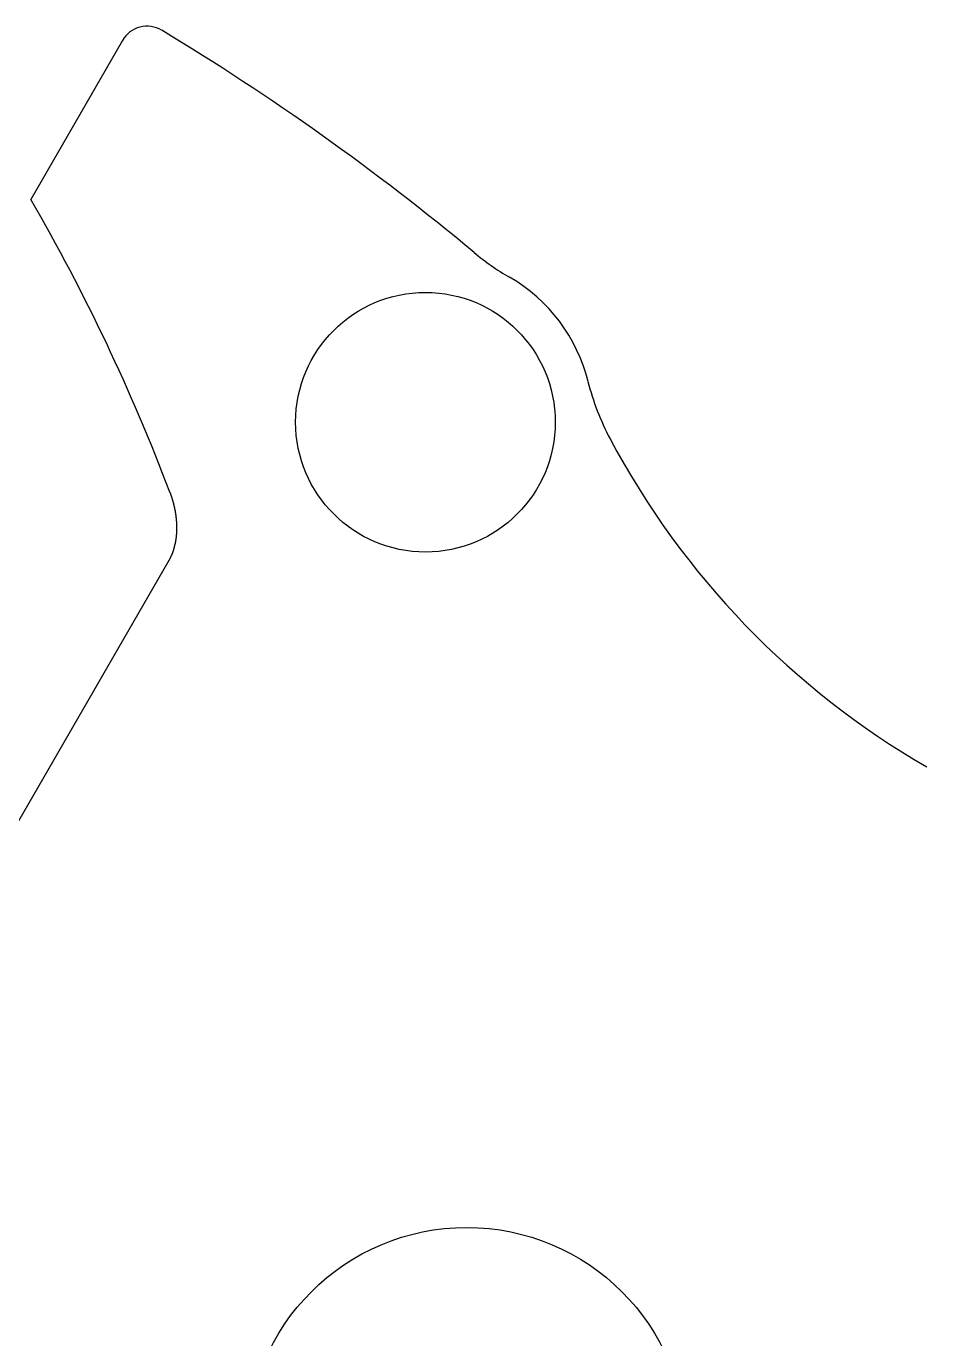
# Model space of a CAD drawing. Extents: x 442 to 745, y 5 to 355.
# Drawn here: x 672.67 to 680.52, y 257.6 to 269.05 of the extents above; entities that cross this region are included whole.
import ezdxf

# ---------------------------------------------------------------- set-up
doc = ezdxf.new("R2010")
doc.units = 0
doc.layers.add('VISIBLE__ANSI_', color=7, linetype='CONTINUOUS')

msp = doc.modelspace()

# ---------------------------------------------------------------- linework, layer by layer
at = {"layer": 'VISIBLE__ANSI_'}
for p, q in [((673.51, 268.922), (672.71, 267.536)), ((673.914, 264.385), (672.074, 261.198))]:
    msp.add_line(p, q, dxfattribs=at)
msp.add_polyline3d([(673.923, 264.981, 0), (673.924, 264.978, 0), (673.925, 264.975, 0), (673.927, 264.972, 0), (673.928, 264.969, 0), (673.929, 264.966, 0), (673.93, 264.963, 0), (673.931, 264.96, 0), (673.932, 264.957, 0), (673.933, 264.953, 0), (673.934, 264.95, 0), (673.935, 264.947, 0), (673.936, 264.944, 0), (673.937, 264.941, 0), (673.938, 264.938, 0), (673.939, 264.935, 0), (673.94, 264.932, 0), (673.941, 264.929, 0), (673.942, 264.925, 0), (673.943, 264.922, 0), (673.944, 264.919, 0), (673.945, 264.916, 0), (673.946, 264.913, 0), (673.947, 264.91, 0), (673.948, 264.907, 0), (673.949, 264.904, 0), (673.949, 264.9, 0), (673.95, 264.897, 0), (673.951, 264.894, 0), (673.952, 264.891, 0), (673.953, 264.888, 0), (673.954, 264.885, 0), (673.954, 264.882, 0), (673.955, 264.878, 0), (673.956, 264.875, 0), (673.957, 264.872, 0), (673.958, 264.869, 0), (673.958, 264.866, 0), (673.959, 264.863, 0), (673.96, 264.86, 0), (673.96, 264.856, 0), (673.961, 264.853, 0), (673.962, 264.85, 0), (673.963, 264.847, 0), (673.963, 264.844, 0), (673.964, 264.841, 0), (673.965, 264.838, 0), (673.965, 264.834, 0), (673.966, 264.831, 0), (673.966, 264.828, 0), (673.967, 264.825, 0), (673.968, 264.822, 0), (673.968, 264.819, 0), (673.969, 264.815, 0), (673.969, 264.812, 0), (673.97, 264.809, 0), (673.97, 264.806, 0), (673.971, 264.803, 0), (673.971, 264.8, 0), (673.972, 264.797, 0), (673.972, 264.793, 0), (673.973, 264.79, 0), (673.973, 264.787, 0), (673.974, 264.784, 0), (673.974, 264.781, 0), (673.975, 264.778, 0), (673.975, 264.775, 0), (673.975, 264.771, 0), (673.976, 264.768, 0), (673.976, 264.765, 0), (673.976, 264.762, 0), (673.977, 264.759, 0), (673.977, 264.756, 0), (673.977, 264.753, 0), (673.978, 264.749, 0), (673.978, 264.746, 0), (673.978, 264.743, 0), (673.979, 264.74, 0), (673.979, 264.737, 0), (673.979, 264.734, 0), (673.979, 264.731, 0), (673.98, 264.728, 0), (673.98, 264.725, 0), (673.98, 264.721, 0), (673.98, 264.718, 0), (673.98, 264.715, 0), (673.981, 264.712, 0), (673.981, 264.709, 0), (673.981, 264.706, 0), (673.981, 264.703, 0), (673.981, 264.7, 0), (673.981, 264.697, 0), (673.981, 264.694, 0), (673.981, 264.691, 0), (673.982, 264.688, 0), (673.982, 264.685, 0), (673.982, 264.681, 0), (673.982, 264.678, 0), (673.982, 264.675, 0), (673.982, 264.672, 0), (673.982, 264.669, 0), (673.982, 264.666, 0), (673.982, 264.663, 0), (673.982, 264.661, 0), (673.982, 264.658, 0), (673.982, 264.655, 0), (673.981, 264.652, 0), (673.981, 264.649, 0), (673.981, 264.646, 0), (673.981, 264.643, 0), (673.981, 264.641, 0), (673.981, 264.638, 0), (673.981, 264.635, 0), (673.981, 264.632, 0), (673.981, 264.63, 0), (673.98, 264.627, 0), (673.98, 264.624, 0), (673.98, 264.622, 0), (673.98, 264.619, 0), (673.98, 264.617, 0), (673.98, 264.614, 0), (673.979, 264.612, 0), (673.979, 264.609, 0), (673.979, 264.607, 0), (673.979, 264.604, 0), (673.978, 264.602, 0), (673.978, 264.599, 0), (673.978, 264.597, 0), (673.978, 264.594, 0), (673.977, 264.592, 0), (673.977, 264.59, 0), (673.977, 264.587, 0), (673.977, 264.585, 0), (673.976, 264.583, 0), (673.976, 264.58, 0), (673.976, 264.578, 0), (673.975, 264.576, 0), (673.975, 264.574, 0), (673.975, 264.572, 0), (673.975, 264.569, 0), (673.974, 264.567, 0), (673.974, 264.565, 0), (673.974, 264.563, 0), (673.973, 264.561, 0), (673.973, 264.559, 0), (673.973, 264.557, 0), (673.972, 264.555, 0), (673.972, 264.553, 0), (673.972, 264.551, 0), (673.971, 264.549, 0), (673.971, 264.547, 0), (673.97, 264.545, 0), (673.97, 264.543, 0), (673.97, 264.541, 0), (673.969, 264.54, 0), (673.969, 264.538, 0), (673.969, 264.536, 0), (673.968, 264.534, 0), (673.968, 264.533, 0), (673.968, 264.531, 0), (673.967, 264.529, 0), (673.967, 264.527, 0), (673.967, 264.526, 0), (673.966, 264.524, 0), (673.966, 264.522, 0), (673.965, 264.521, 0), (673.965, 264.519, 0), (673.965, 264.518, 0), (673.964, 264.516, 0), (673.964, 264.515, 0), (673.964, 264.513, 0), (673.963, 264.511, 0), (673.963, 264.51, 0), (673.962, 264.508, 0), (673.962, 264.507, 0), (673.962, 264.505, 0), (673.961, 264.504, 0), (673.961, 264.502, 0), (673.96, 264.5, 0), (673.96, 264.499, 0), (673.96, 264.497, 0), (673.959, 264.496, 0), (673.959, 264.494, 0), (673.958, 264.493, 0), (673.958, 264.491, 0), (673.957, 264.49, 0), (673.957, 264.488, 0), (673.956, 264.486, 0), (673.956, 264.485, 0), (673.955, 264.483, 0), (673.955, 264.482, 0), (673.955, 264.48, 0), (673.954, 264.479, 0), (673.954, 264.477, 0), (673.953, 264.476, 0), (673.953, 264.474, 0), (673.952, 264.472, 0), (673.952, 264.471, 0), (673.951, 264.469, 0), (673.951, 264.468, 0), (673.95, 264.466, 0), (673.949, 264.465, 0), (673.949, 264.463, 0), (673.948, 264.462, 0), (673.948, 264.46, 0), (673.947, 264.459, 0), (673.947, 264.457, 0), (673.946, 264.456, 0), (673.946, 264.454, 0), (673.945, 264.453, 0), (673.945, 264.451, 0), (673.944, 264.45, 0), (673.943, 264.448, 0), (673.943, 264.447, 0), (673.942, 264.445, 0), (673.942, 264.443, 0), (673.941, 264.442, 0), (673.94, 264.44, 0), (673.94, 264.439, 0), (673.939, 264.437, 0), (673.939, 264.436, 0), (673.938, 264.434, 0), (673.937, 264.433, 0), (673.937, 264.431, 0), (673.936, 264.43, 0), (673.935, 264.429, 0), (673.935, 264.427, 0), (673.934, 264.426, 0), (673.933, 264.424, 0), (673.933, 264.423, 0), (673.932, 264.421, 0), (673.931, 264.42, 0), (673.931, 264.418, 0), (673.93, 264.417, 0), (673.929, 264.415, 0), (673.929, 264.414, 0), (673.928, 264.412, 0), (673.927, 264.411, 0), (673.927, 264.409, 0), (673.926, 264.408, 0), (673.925, 264.407, 0), (673.924, 264.405, 0), (673.924, 264.404, 0), (673.923, 264.402, 0), (673.922, 264.401, 0), (673.921, 264.399, 0), (673.921, 264.398, 0), (673.92, 264.397, 0), (673.919, 264.395, 0), (673.918, 264.394, 0), (673.918, 264.392, 0), (673.917, 264.391, 0), (673.916, 264.389, 0), (673.915, 264.388, 0), (673.914, 264.387, 0), (673.914, 264.385, 0)], dxfattribs=at)
for centre, radius in [((676.152, 265.592), 1.132), ((676.511, 256.654), 1.915)]:
    msp.add_circle(centre, radius, dxfattribs=at)
for centre, radius, start, end in [((673.724, 268.799), 0.247, 58.9195, 150), ((662.451, 250.097), 22.084, 50.234, 58.9195), ((657.694, 258.839), 17.353, 20.7284, 30.0776), ((677.999, 268.781), 2.224, 230.234, 239.9148), ((676.152, 265.592), 1.462, 14.1089, 59.9148), ((679.726, 266.49), 2.224, 194.1089, 207.9549), ((684.125, 268.825), 7.204, 207.9549, 239.9984)]:
    msp.add_arc(centre, radius, start, end, dxfattribs=at)

doc.saveas('drawing.dxf')
